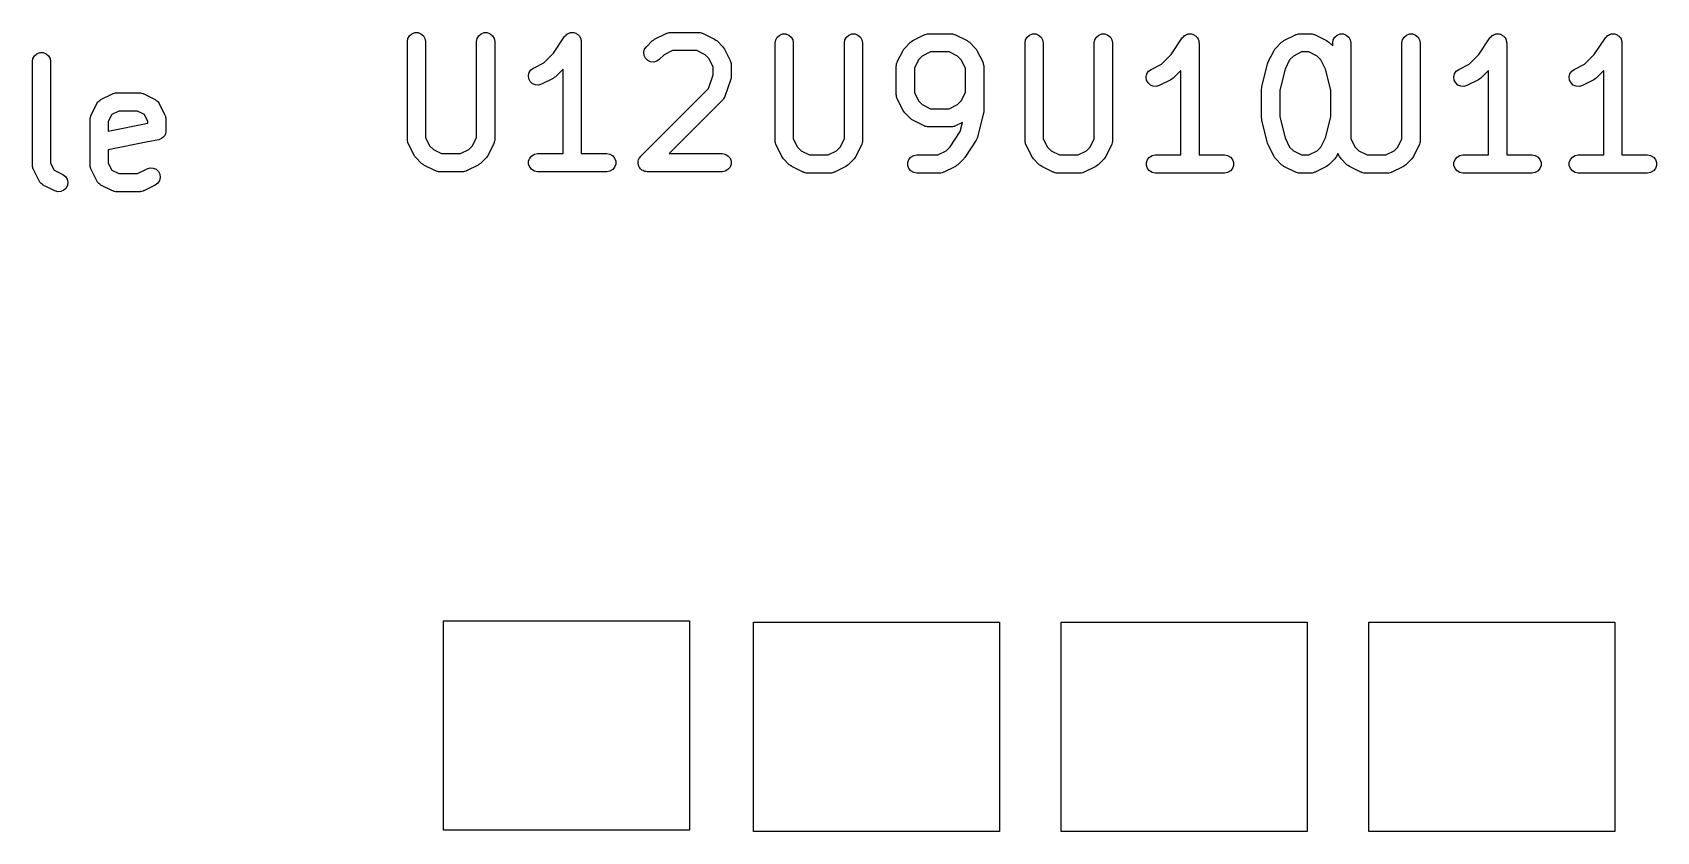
# Model space of a CAD drawing. Extents: x 94.7 to 182.4, y -163.6 to -70.2.
# Drawn here: x 159.69 to 173.09, y -76.81 to -70.21 of the extents above; entities that cross this region are included whole.
import ezdxf

# ---------------------------------------------------------------- set-up
doc = ezdxf.new("R2010")
doc.units = 0
doc.header["$MEASUREMENT"] = 0
doc.layers.add('BLACK', color=7, linetype='CONTINUOUS')

msp = doc.modelspace()

# ---------------------------------------------------------------- linework, layer by layer
at = {"layer": 'Black'}
for p, q in [((162.786, -70.2617), (162.799, -70.2392)), ((162.799, -70.2392), (162.819, -70.2224)), ((162.819, -70.2224), (162.844, -70.2135)), ((162.844, -70.2135), (162.87, -70.2135)), ((162.87, -70.2135), (162.894, -70.2224)), ((162.894, -70.2224), (162.914, -70.2392)), ((162.914, -70.2392), (162.927, -70.2617)), ((163.358, -70.2617), (163.371, -70.2392)), ((163.371, -70.2392), (163.391, -70.2224)), ((163.391, -70.2224), (163.415, -70.2135)), ((163.415, -70.2135), (163.441, -70.2135)), ((163.441, -70.2135), (163.466, -70.2224)), ((163.466, -70.2224), (163.486, -70.2392)), ((163.486, -70.2392), (163.499, -70.2617)), ((163.989, -70.3825), (164.08, -70.2458)), ((164.08, -70.2458), (164.083, -70.2428)), ((164.083, -70.2428), (164.085, -70.2392)), ((164.085, -70.2392), (164.092, -70.2334)), ((164.092, -70.2334), (164.098, -70.2269)), ((164.098, -70.2269), (164.102, -70.2251)), ((164.102, -70.2251), (164.105, -70.2224)), ((164.105, -70.2224), (164.114, -70.2194)), ((164.114, -70.2194), (164.122, -70.2154)), ((164.122, -70.2154), (164.126, -70.2149)), ((164.126, -70.2149), (164.13, -70.2135)), ((164.13, -70.2135), (164.139, -70.2135)), ((164.139, -70.2135), (164.147, -70.2125)), ((164.147, -70.2125), (164.151, -70.2135)), ((164.151, -70.2135), (164.156, -70.2135)), ((164.156, -70.2135), (164.164, -70.2166)), ((164.164, -70.2166), (164.173, -70.2187)), ((164.173, -70.2187), (164.176, -70.221)), ((164.176, -70.221), (164.18, -70.2224)), ((164.18, -70.2224), (164.187, -70.2282)), ((164.187, -70.2282), (164.194, -70.2331)), ((164.194, -70.2331), (164.197, -70.2365)), ((164.197, -70.2365), (164.2, -70.2392)), ((164.2, -70.2392), (164.205, -70.2469)), ((164.205, -70.2469), (164.21, -70.2541)), ((164.21, -70.2541), (164.211, -70.2581)), ((164.823, -70.2679), (164.919, -70.2203)), ((164.919, -70.2203), (164.923, -70.2191)), ((164.923, -70.2191), (164.926, -70.2169)), ((164.926, -70.2169), (164.935, -70.2154)), ((164.935, -70.2154), (164.944, -70.2129)), ((164.944, -70.2129), (164.948, -70.2131)), ((164.948, -70.2131), (164.952, -70.2124)), ((164.952, -70.2124), (165.19, -70.2124)), ((165.19, -70.2124), (165.194, -70.2131)), ((165.194, -70.2131), (165.199, -70.2129)), ((165.199, -70.2129), (165.207, -70.2154)), ((165.207, -70.2154), (165.216, -70.2169)), ((165.216, -70.2169), (165.22, -70.2191)), ((165.22, -70.2191), (165.224, -70.2203)), ((165.224, -70.2203), (165.319, -70.2679)), ((165.823, -70.2727), (165.836, -70.2502)), ((165.836, -70.2502), (165.856, -70.2334)), ((165.856, -70.2334), (165.88, -70.2245)), ((165.88, -70.2245), (165.906, -70.2245)), ((165.906, -70.2245), (165.931, -70.2334)), ((165.931, -70.2334), (165.951, -70.2502)), ((165.951, -70.2502), (165.964, -70.2727)), ((166.394, -70.2727), (166.407, -70.2502)), ((166.407, -70.2502), (166.427, -70.2334)), ((166.427, -70.2334), (166.452, -70.2245)), ((166.452, -70.2245), (166.478, -70.2245)), ((166.478, -70.2245), (166.502, -70.2334)), ((166.502, -70.2334), (166.522, -70.2502)), ((166.522, -70.2502), (166.535, -70.2727)), ((166.955, -70.2789), (167.05, -70.2313)), ((167.05, -70.2313), (167.054, -70.2301)), ((167.054, -70.2301), (167.058, -70.2279)), ((167.058, -70.2279), (167.067, -70.2264)), ((167.067, -70.2264), (167.075, -70.2239)), ((167.075, -70.2239), (167.079, -70.2241)), ((167.079, -70.2241), (167.084, -70.2234)), ((167.084, -70.2234), (167.274, -70.2234)), ((167.274, -70.2234), (167.278, -70.2241)), ((167.278, -70.2241), (167.283, -70.2239)), ((167.283, -70.2239), (167.291, -70.2264)), ((167.291, -70.2264), (167.3, -70.2279)), ((167.3, -70.2279), (167.303, -70.2301)), ((167.303, -70.2301), (167.308, -70.2313)), ((167.308, -70.2313), (167.403, -70.2789)), ((167.886, -70.2727), (167.899, -70.2502)), ((167.899, -70.2502), (167.919, -70.2334)), ((167.919, -70.2334), (167.944, -70.2245)), ((167.944, -70.2245), (167.97, -70.2245)), ((167.97, -70.2245), (167.994, -70.2334)), ((167.994, -70.2334), (168.014, -70.2502)), ((168.014, -70.2502), (168.027, -70.2727)), ((168.458, -70.2727), (168.471, -70.2502)), ((168.471, -70.2502), (168.491, -70.2334)), ((168.491, -70.2334), (168.515, -70.2245)), ((168.515, -70.2245), (168.541, -70.2245)), ((168.541, -70.2245), (168.566, -70.2334)), ((168.566, -70.2334), (168.586, -70.2502)), ((168.586, -70.2502), (168.599, -70.2727)), ((169.089, -70.3935), (169.18, -70.2568)), ((169.18, -70.2568), (169.183, -70.2538)), ((169.183, -70.2538), (169.185, -70.2502)), ((169.185, -70.2502), (169.192, -70.2444)), ((169.192, -70.2444), (169.198, -70.2379)), ((169.198, -70.2379), (169.202, -70.2361)), ((169.202, -70.2361), (169.205, -70.2334)), ((169.205, -70.2334), (169.214, -70.2304)), ((169.214, -70.2304), (169.222, -70.2264)), ((169.222, -70.2264), (169.226, -70.2259)), ((169.226, -70.2259), (169.23, -70.2245)), ((169.23, -70.2245), (169.239, -70.2245)), ((169.239, -70.2245), (169.247, -70.2235)), ((169.247, -70.2235), (169.251, -70.2245)), ((169.251, -70.2245), (169.256, -70.2245)), ((169.256, -70.2245), (169.264, -70.2276)), ((169.264, -70.2276), (169.273, -70.2297)), ((169.273, -70.2297), (169.276, -70.232)), ((169.276, -70.232), (169.28, -70.2334)), ((169.28, -70.2334), (169.287, -70.2392)), ((169.287, -70.2392), (169.294, -70.2441)), ((169.294, -70.2441), (169.297, -70.2475)), ((169.297, -70.2475), (169.3, -70.2502)), ((169.3, -70.2502), (169.305, -70.2579)), ((169.305, -70.2579), (169.31, -70.2651)), ((170.019, -70.2789), (170.114, -70.2313)), ((170.114, -70.2313), (170.118, -70.2301)), ((170.118, -70.2301), (170.122, -70.2279)), ((170.122, -70.2279), (170.13, -70.2264)), ((170.13, -70.2264), (170.139, -70.2239)), ((170.139, -70.2239), (170.143, -70.2241)), ((170.143, -70.2241), (170.147, -70.2234)), ((170.147, -70.2234), (170.243, -70.2234)), ((170.243, -70.2234), (170.247, -70.2241)), ((170.247, -70.2241), (170.251, -70.2239)), ((170.251, -70.2239), (170.26, -70.2264)), ((170.26, -70.2264), (170.268, -70.2279)), ((170.268, -70.2279), (170.272, -70.2301)), ((170.272, -70.2301), (170.276, -70.2313)), ((170.276, -70.2313), (170.371, -70.2789)), ((170.426, -70.2727), (170.439, -70.2502)), ((170.439, -70.2502), (170.459, -70.2334)), ((170.459, -70.2334), (170.484, -70.2245)), ((170.484, -70.2245), (170.51, -70.2245)), ((170.51, -70.2245), (170.534, -70.2334)), ((170.534, -70.2334), (170.554, -70.2502)), ((170.554, -70.2502), (170.567, -70.2727)), ((170.998, -70.2727), (171.011, -70.2502)), ((171.011, -70.2502), (171.031, -70.2334)), ((171.031, -70.2334), (171.055, -70.2245)), ((171.055, -70.2245), (171.081, -70.2245)), ((171.081, -70.2245), (171.106, -70.2334)), ((171.106, -70.2334), (171.126, -70.2502)), ((171.126, -70.2502), (171.139, -70.2727)), ((171.629, -70.3935), (171.72, -70.2568)), ((171.72, -70.2568), (171.723, -70.2538)), ((171.723, -70.2538), (171.725, -70.2502)), ((171.725, -70.2502), (171.732, -70.2444)), ((171.732, -70.2444), (171.738, -70.2379)), ((171.738, -70.2379), (171.742, -70.2361)), ((171.742, -70.2361), (171.745, -70.2334)), ((171.745, -70.2334), (171.754, -70.2304)), ((171.754, -70.2304), (171.762, -70.2264)), ((171.762, -70.2264), (171.766, -70.2259)), ((171.766, -70.2259), (171.77, -70.2245)), ((171.77, -70.2245), (171.779, -70.2245)), ((171.779, -70.2245), (171.787, -70.2235)), ((171.787, -70.2235), (171.791, -70.2245)), ((171.791, -70.2245), (171.796, -70.2245)), ((171.796, -70.2245), (171.804, -70.2276)), ((171.804, -70.2276), (171.813, -70.2297)), ((171.813, -70.2297), (171.816, -70.232)), ((171.816, -70.232), (171.82, -70.2334)), ((171.82, -70.2334), (171.827, -70.2392)), ((171.827, -70.2392), (171.834, -70.2441)), ((171.834, -70.2441), (171.837, -70.2475)), ((171.837, -70.2475), (171.84, -70.2502)), ((171.84, -70.2502), (171.845, -70.2579)), ((171.845, -70.2579), (171.85, -70.2651)), ((172.581, -70.3935), (172.673, -70.2568)), ((172.673, -70.2568), (172.675, -70.2538)), ((172.675, -70.2538), (172.678, -70.2502)), ((172.678, -70.2502), (172.684, -70.2444)), ((172.684, -70.2444), (172.691, -70.2379)), ((172.691, -70.2379), (172.694, -70.2361)), ((172.694, -70.2361), (172.698, -70.2334)), ((172.698, -70.2334), (172.706, -70.2304)), ((172.706, -70.2304), (172.714, -70.2264)), ((172.714, -70.2264), (172.718, -70.2259)), ((172.718, -70.2259), (172.722, -70.2245)), ((172.722, -70.2245), (172.731, -70.2245)), ((172.731, -70.2245), (172.74, -70.2235)), ((172.74, -70.2235), (172.744, -70.2245)), ((172.744, -70.2245), (172.748, -70.2245)), ((172.748, -70.2245), (172.756, -70.2276)), ((172.756, -70.2276), (172.765, -70.2297)), ((172.765, -70.2297), (172.769, -70.232)), ((172.769, -70.232), (172.773, -70.2334)), ((172.773, -70.2334), (172.779, -70.2392)), ((172.779, -70.2392), (172.787, -70.2441)), ((172.787, -70.2441), (172.789, -70.2475)), ((172.789, -70.2475), (172.792, -70.2502)), ((172.792, -70.2502), (172.797, -70.2579)), ((172.797, -70.2579), (172.802, -70.2651)), ((159.704, -70.4042), (159.724, -70.3874)), ((159.724, -70.3874), (159.749, -70.3785)), ((159.749, -70.3785), (159.775, -70.3785)), ((159.775, -70.3785), (159.799, -70.3874)), ((159.799, -70.3874), (159.819, -70.4042)), ((162.782, -70.2874), (162.786, -70.2617)), ((162.782, -71.0969), (162.782, -70.2874)), ((162.927, -70.2617), (162.932, -70.2874)), ((162.932, -70.2874), (162.932, -71.0792)), ((163.353, -70.2874), (163.358, -70.2617)), ((163.353, -71.0792), (163.353, -70.2874)), ((163.499, -70.2617), (163.503, -70.2874)), ((163.503, -70.2874), (163.503, -71.0969)), ((163.908, -70.4638), (163.989, -70.3825)), ((164.211, -70.2581), (164.213, -70.2617)), ((164.213, -70.2617), (164.215, -70.2705)), ((164.215, -70.2705), (164.217, -70.2791)), ((164.217, -70.2791), (164.217, -70.2833)), ((164.217, -70.2833), (164.218, -70.2874)), ((164.218, -70.2874), (164.218, -71.2124)), ((164.735, -70.3761), (164.741, -70.3509)), ((164.737, -70.402), (164.735, -70.3761)), ((164.741, -70.3509), (164.756, -70.3296)), ((164.756, -70.3296), (164.804, -70.282)), ((164.804, -70.282), (164.814, -70.2751)), ((164.814, -70.2751), (164.823, -70.2679)), ((164.97, -70.3624), (164.901, -70.3966)), ((165.173, -70.3624), (164.97, -70.3624)), ((165.241, -70.3966), (165.173, -70.3624)), ((165.319, -70.2679), (165.329, -70.2751)), ((165.329, -70.2751), (165.339, -70.282)), ((165.339, -70.282), (165.386, -70.3296)), ((165.386, -70.3296), (165.393, -70.3394)), ((165.393, -70.3394), (165.4, -70.3491)), ((165.4, -70.3491), (165.448, -70.4443)), ((165.818, -70.2984), (165.823, -70.2727)), ((165.818, -71.1079), (165.818, -70.2984)), ((165.964, -70.2727), (165.968, -70.2984)), ((165.968, -70.2984), (165.968, -71.0902)), ((166.39, -70.2984), (166.394, -70.2727)), ((166.39, -71.0902), (166.39, -70.2984)), ((166.535, -70.2727), (166.54, -70.2984)), ((166.54, -70.2984), (166.54, -71.1079)), ((166.826, -70.4553), (166.874, -70.3601)), ((166.874, -70.3601), (166.881, -70.3504)), ((166.881, -70.3504), (166.888, -70.3406)), ((166.888, -70.3406), (166.935, -70.293)), ((166.935, -70.293), (166.945, -70.2861)), ((166.945, -70.2861), (166.955, -70.2789)), ((167.101, -70.3734), (167.033, -70.4076)), ((167.256, -70.3734), (167.101, -70.3734)), ((167.325, -70.4076), (167.256, -70.3734)), ((167.403, -70.2789), (167.412, -70.2861)), ((167.412, -70.2861), (167.422, -70.293)), ((167.422, -70.293), (167.47, -70.3406)), ((167.47, -70.3406), (167.477, -70.3504)), ((167.477, -70.3504), (167.484, -70.3601)), ((167.484, -70.3601), (167.532, -70.4553)), ((167.882, -70.2984), (167.886, -70.2727)), ((167.882, -71.1079), (167.882, -70.2984)), ((168.027, -70.2727), (168.032, -70.2984)), ((168.032, -70.2984), (168.032, -71.0902)), ((168.453, -70.2984), (168.458, -70.2727)), ((168.453, -71.0902), (168.453, -70.2984)), ((168.599, -70.2727), (168.603, -70.2984)), ((168.603, -70.2984), (168.603, -71.1079)), ((169.31, -70.2651), (169.311, -70.2691)), ((169.311, -70.2691), (169.313, -70.2727)), ((169.313, -70.2727), (169.315, -70.2815)), ((169.315, -70.2815), (169.317, -70.2901)), ((169.317, -70.2901), (169.317, -70.2943)), ((169.317, -70.2943), (169.318, -70.2984)), ((169.318, -70.2984), (169.318, -71.2234)), ((169.89, -70.4553), (169.937, -70.3601)), ((169.937, -70.3601), (169.945, -70.3504)), ((169.945, -70.3504), (169.951, -70.3406)), ((169.951, -70.3406), (169.999, -70.293)), ((169.999, -70.293), (170.009, -70.2861)), ((170.009, -70.2861), (170.019, -70.2789)), ((170.165, -70.3734), (170.097, -70.4076)), ((170.225, -70.3734), (170.165, -70.3734)), ((170.293, -70.4076), (170.225, -70.3734)), ((170.371, -70.2789), (170.381, -70.2861)), ((170.381, -70.2861), (170.391, -70.293)), ((170.391, -70.293), (170.422, -70.324)), ((170.422, -70.2984), (170.426, -70.2727)), ((170.422, -70.324), (170.422, -70.2984)), ((170.567, -70.2727), (170.572, -70.2984)), ((170.572, -70.2984), (170.572, -71.0902)), ((170.993, -70.2984), (170.998, -70.2727)), ((170.993, -71.0902), (170.993, -70.2984)), ((171.139, -70.2727), (171.143, -70.2984)), ((171.143, -70.2984), (171.143, -71.1079)), ((171.85, -70.2651), (171.851, -70.2691)), ((171.851, -70.2691), (171.853, -70.2727)), ((171.853, -70.2727), (171.855, -70.2815)), ((171.855, -70.2815), (171.857, -70.2901)), ((171.857, -70.2901), (171.857, -70.2943)), ((171.857, -70.2943), (171.858, -70.2984)), ((171.858, -70.2984), (171.858, -71.2234)), ((172.802, -70.2651), (172.803, -70.2691)), ((172.803, -70.2691), (172.805, -70.2727)), ((172.805, -70.2727), (172.807, -70.2815)), ((172.807, -70.2815), (172.81, -70.2901)), ((172.81, -70.2901), (172.809, -70.2943)), ((172.809, -70.2943), (172.81, -70.2984)), ((172.81, -70.2984), (172.81, -71.2234)), ((159.687, -70.4524), (159.691, -70.4267)), ((159.687, -71.3095), (159.687, -70.4524)), ((159.691, -70.4267), (159.704, -70.4042)), ((159.819, -70.4042), (159.832, -70.4267)), ((159.832, -70.4267), (159.837, -70.4524)), ((159.837, -70.4524), (159.837, -71.2918)), ((163.788, -70.5433), (163.802, -70.5215)), ((163.802, -70.5215), (163.823, -70.506)), ((163.823, -70.506), (163.908, -70.4638)), ((164.068, -70.5161), (164.005, -70.5785)), ((164.068, -71.2124), (164.068, -70.5161)), ((164.748, -70.4256), (164.737, -70.402)), ((164.766, -70.4441), (164.748, -70.4256)), ((164.79, -70.4551), (164.766, -70.4441)), ((164.816, -70.4573), (164.79, -70.4551)), ((164.841, -70.4506), (164.816, -70.4573)), ((164.862, -70.4357), (164.841, -70.4506)), ((164.901, -70.3966), (164.862, -70.4357)), ((165.271, -70.427), (165.241, -70.3966)), ((165.306, -70.4956), (165.271, -70.427)), ((165.306, -70.5609), (165.306, -70.4956)), ((165.448, -70.4443), (165.449, -70.4485)), ((165.449, -70.4485), (165.451, -70.4522)), ((165.451, -70.4522), (165.453, -70.4609)), ((165.453, -70.4609), (165.455, -70.4693)), ((165.455, -70.4693), (165.455, -70.4736)), ((165.455, -70.4736), (165.456, -70.4779)), ((165.456, -70.4779), (165.456, -70.5731)), ((166.818, -70.4889), (166.819, -70.4846)), ((166.818, -70.727), (166.818, -70.4889)), ((166.819, -70.4803), (166.821, -70.4719)), ((166.819, -70.4846), (166.819, -70.4803)), ((166.821, -70.4719), (166.823, -70.4632)), ((166.823, -70.4632), (166.825, -70.4595)), ((166.825, -70.4595), (166.826, -70.4553)), ((167.002, -70.438), (166.968, -70.5066)), ((166.968, -70.5066), (166.968, -70.7092)), ((167.033, -70.4076), (167.002, -70.438)), ((167.355, -70.438), (167.325, -70.4076)), ((167.39, -70.5066), (167.355, -70.438)), ((167.39, -70.7092), (167.39, -70.5066)), ((167.532, -70.4553), (167.533, -70.4595)), ((167.533, -70.4595), (167.535, -70.4632)), ((167.535, -70.4632), (167.537, -70.4719)), ((167.537, -70.4719), (167.539, -70.4803)), ((167.539, -70.4803), (167.539, -70.4846)), ((167.539, -70.4846), (167.54, -70.4889)), ((167.54, -70.4889), (167.54, -70.8698)), ((168.902, -70.5325), (168.923, -70.517)), ((168.923, -70.517), (169.008, -70.4748)), ((169.008, -70.4748), (169.089, -70.3935)), ((169.837, -70.6611), (169.884, -70.4707)), ((169.884, -70.4707), (169.887, -70.4632)), ((169.887, -70.4632), (169.89, -70.4553)), ((170.028, -70.515), (169.984, -70.6886)), ((170.066, -70.438), (170.028, -70.515)), ((170.097, -70.4076), (170.066, -70.438)), ((170.324, -70.438), (170.293, -70.4076)), ((170.362, -70.515), (170.324, -70.438)), ((170.406, -70.6886), (170.362, -70.515)), ((171.442, -70.5325), (171.463, -70.517)), ((171.463, -70.517), (171.548, -70.4748)), ((171.548, -70.4748), (171.629, -70.3935)), ((172.395, -70.5325), (172.416, -70.517)), ((172.416, -70.517), (172.5, -70.4748)), ((172.5, -70.4748), (172.581, -70.3935)), ((163.782, -70.5686), (163.788, -70.5433)), ((163.785, -70.5945), (163.782, -70.5686)), ((163.797, -70.6178), (163.785, -70.5945)), ((163.816, -70.6357), (163.797, -70.6178)), ((163.839, -70.646), (163.816, -70.6357)), ((163.865, -70.6476), (163.839, -70.646)), ((163.89, -70.6402), (163.865, -70.6476)), ((163.986, -70.5926), (163.89, -70.6402)), ((163.995, -70.5854), (163.986, -70.5926)), ((164.005, -70.5785), (163.995, -70.5854)), ((165.268, -70.6754), (165.306, -70.5609)), ((165.452, -70.5968), (165.404, -70.7397)), ((165.454, -70.5849), (165.452, -70.5968)), ((165.456, -70.5731), (165.454, -70.5849)), ((168.882, -70.5796), (168.888, -70.5543)), ((168.885, -70.6055), (168.882, -70.5796)), ((168.897, -70.6288), (168.885, -70.6055)), ((168.888, -70.5543), (168.902, -70.5325)), ((168.916, -70.6467), (168.897, -70.6288)), ((168.939, -70.657), (168.916, -70.6467)), ((168.965, -70.6586), (168.939, -70.657)), ((168.99, -70.6512), (168.965, -70.6586)), ((169.086, -70.6036), (168.99, -70.6512)), ((169.095, -70.5964), (169.086, -70.6036)), ((169.105, -70.5895), (169.095, -70.5964)), ((169.168, -70.5271), (169.105, -70.5895)), ((169.168, -71.2234), (169.168, -70.5271)), ((171.422, -70.5796), (171.428, -70.5543)), ((171.425, -70.6055), (171.422, -70.5796)), ((171.437, -70.6288), (171.425, -70.6055)), ((171.428, -70.5543), (171.442, -70.5325)), ((171.456, -70.6467), (171.437, -70.6288)), ((171.479, -70.657), (171.456, -70.6467)), ((171.505, -70.6586), (171.479, -70.657)), ((171.53, -70.6512), (171.505, -70.6586)), ((171.626, -70.6036), (171.53, -70.6512)), ((171.635, -70.5964), (171.626, -70.6036)), ((171.645, -70.5895), (171.635, -70.5964)), ((171.708, -70.5271), (171.645, -70.5895)), ((171.708, -71.2234), (171.708, -70.5271)), ((172.374, -70.5796), (172.38, -70.5543)), ((172.377, -70.6055), (172.374, -70.5796)), ((172.389, -70.6288), (172.377, -70.6055)), ((172.38, -70.5543), (172.395, -70.5325)), ((172.408, -70.6467), (172.389, -70.6288)), ((172.432, -70.657), (172.408, -70.6467)), ((172.458, -70.6586), (172.432, -70.657)), ((172.483, -70.6512), (172.458, -70.6586)), ((172.578, -70.6036), (172.483, -70.6512)), ((172.588, -70.5964), (172.578, -70.6036)), ((172.598, -70.5895), (172.588, -70.5964)), ((172.66, -70.5271), (172.598, -70.5895)), ((172.66, -71.2234), (172.66, -70.5271)), ((160.219, -70.7998), (160.225, -70.791)), ((160.225, -70.791), (160.231, -70.7818)), ((160.231, -70.7818), (160.233, -70.7805)), ((160.233, -70.7805), (160.234, -70.7789)), ((160.234, -70.7789), (160.243, -70.7728)), ((160.243, -70.7728), (160.252, -70.7663)), ((160.252, -70.7663), (160.347, -70.7186)), ((160.347, -70.7186), (160.352, -70.7174)), ((160.352, -70.7174), (160.355, -70.7152)), ((160.355, -70.7152), (160.364, -70.7137)), ((160.364, -70.7137), (160.372, -70.7112)), ((160.372, -70.7112), (160.377, -70.7115)), ((160.377, -70.7115), (160.381, -70.7107)), ((160.381, -70.7107), (160.571, -70.7107)), ((160.571, -70.7107), (160.576, -70.7115)), ((160.576, -70.7115), (160.58, -70.7112)), ((160.58, -70.7112), (160.588, -70.7137)), ((160.588, -70.7137), (160.597, -70.7152)), ((160.597, -70.7152), (160.601, -70.7174)), ((160.601, -70.7174), (160.605, -70.7186)), ((160.605, -70.7186), (160.7, -70.7663)), ((160.7, -70.7663), (160.709, -70.7728)), ((160.709, -70.7728), (160.718, -70.7789)), ((160.718, -70.7789), (160.719, -70.7805)), ((160.719, -70.7805), (160.721, -70.7818)), ((160.721, -70.7818), (160.727, -70.791)), ((160.727, -70.791), (160.734, -70.7998)), ((164.709, -71.2343), (165.268, -70.6754)), ((165.386, -70.769), (164.943, -71.2124)), ((165.389, -70.7654), (165.386, -70.769)), ((165.392, -70.7626), (165.389, -70.7654)), ((165.396, -70.7549), (165.392, -70.7626)), ((165.401, -70.7476), (165.396, -70.7549)), ((165.402, -70.7435), (165.401, -70.7476)), ((165.404, -70.7397), (165.402, -70.7435)), ((166.819, -70.7312), (166.818, -70.727)), ((166.819, -70.7355), (166.819, -70.7312)), ((166.821, -70.7439), (166.819, -70.7355)), ((166.823, -70.7526), (166.821, -70.7439)), ((166.825, -70.7563), (166.823, -70.7526)), ((166.826, -70.7605), (166.825, -70.7563)), ((166.874, -70.8557), (166.826, -70.7605)), ((166.968, -70.7092), (167.002, -70.7778)), ((167.002, -70.7778), (167.033, -70.8082)), ((167.325, -70.8082), (167.355, -70.7778)), ((167.355, -70.7778), (167.39, -70.7092)), ((169.834, -70.6793), (169.836, -70.6703)), ((169.834, -70.9174), (169.834, -70.6793)), ((169.836, -70.6703), (169.837, -70.6611)), ((169.984, -70.6886), (169.984, -70.9082)), ((170.406, -70.9082), (170.406, -70.6886)), ((160.163, -70.9286), (160.164, -70.9243)), ((160.164, -70.92), (160.166, -70.9116)), ((160.164, -70.9243), (160.164, -70.92)), ((160.166, -70.9116), (160.168, -70.9029)), ((160.168, -70.9029), (160.17, -70.8992)), ((160.17, -70.8992), (160.171, -70.895)), ((160.171, -70.895), (160.219, -70.7998)), ((160.342, -70.8892), (160.313, -70.9463)), ((160.399, -70.8607), (160.342, -70.8892)), ((160.554, -70.8607), (160.399, -70.8607)), ((160.611, -70.8892), (160.554, -70.8607)), ((160.639, -70.9463), (160.611, -70.8892)), ((160.734, -70.7998), (160.781, -70.895)), ((160.781, -70.895), (160.783, -70.8992)), ((160.783, -70.8992), (160.785, -70.9029)), ((160.785, -70.9029), (160.786, -70.9116)), ((160.786, -70.9116), (160.789, -70.92)), ((160.789, -70.92), (160.789, -70.9243)), ((160.789, -70.9243), (160.789, -70.9286)), ((166.881, -70.8654), (166.874, -70.8557)), ((166.888, -70.8752), (166.881, -70.8654)), ((166.935, -70.9228), (166.888, -70.8752)), ((166.945, -70.9297), (166.935, -70.9228)), ((167.033, -70.8082), (167.101, -70.8424)), ((167.101, -70.8424), (167.256, -70.8424)), ((167.256, -70.8424), (167.325, -70.8082)), ((167.537, -70.888), (167.49, -71.078)), ((167.538, -70.8788), (167.537, -70.888)), ((167.54, -70.8698), (167.538, -70.8788)), ((169.836, -70.9265), (169.834, -70.9174)), ((169.837, -70.9356), (169.836, -70.9265)), ((169.984, -70.9082), (170.028, -71.0817)), ((170.362, -71.0817), (170.406, -70.9082)), ((160.163, -71.3095), (160.163, -70.9286)), ((160.313, -70.9463), (160.313, -71.0276)), ((160.313, -71.0276), (160.639, -70.9623)), ((160.639, -70.9623), (160.639, -70.9463)), ((160.779, -71.06), (160.773, -71.0707)), ((160.785, -71.0495), (160.779, -71.06)), ((160.787, -71.0358), (160.785, -71.0478)), ((160.785, -71.0478), (160.785, -71.0486)), ((160.785, -71.0486), (160.785, -71.0495)), ((160.789, -71.0238), (160.787, -71.0358)), ((160.789, -70.9286), (160.789, -71.0238)), ((166.955, -70.9369), (166.945, -70.9297)), ((167.05, -70.9845), (166.955, -70.9369)), ((167.054, -70.9857), (167.05, -70.9845)), ((167.058, -70.9879), (167.054, -70.9857)), ((167.067, -70.9894), (167.058, -70.9879)), ((167.075, -70.9919), (167.067, -70.9894)), ((167.079, -70.9917), (167.075, -70.9919)), ((167.084, -70.9924), (167.079, -70.9917)), ((167.274, -70.9924), (167.084, -70.9924)), ((167.263, -71.1554), (167.347, -71.0295)), ((167.278, -70.9917), (167.274, -70.9924)), ((167.283, -70.9919), (167.278, -70.9917)), ((167.291, -70.9894), (167.283, -70.9919)), ((167.3, -70.9879), (167.291, -70.9894)), ((167.303, -70.9857), (167.3, -70.9879)), ((167.308, -70.9845), (167.303, -70.9857)), ((167.366, -70.9554), (167.308, -70.9845)), ((167.347, -71.0295), (167.366, -70.9554)), ((169.884, -71.1261), (169.837, -70.9356)), ((160.639, -71.1153), (160.313, -71.1805)), ((160.313, -71.1805), (160.313, -71.2918)), ((160.729, -71.0974), (160.639, -71.1153)), ((160.74, -71.0929), (160.729, -71.0974)), ((160.752, -71.0888), (160.74, -71.0929)), ((160.753, -71.0879), (160.752, -71.0882)), ((160.752, -71.0882), (160.752, -71.0888)), ((160.762, -71.0798), (160.753, -71.0879)), ((160.772, -71.072), (160.762, -71.0798)), ((160.773, -71.0707), (160.772, -71.0713)), ((160.772, -71.0713), (160.772, -71.072)), ((162.783, -71.1012), (162.782, -71.0969)), ((162.782, -71.1055), (162.783, -71.1012)), ((162.785, -71.1139), (162.782, -71.1055)), ((162.786, -71.1226), (162.785, -71.1139)), ((162.789, -71.1263), (162.786, -71.1226)), ((162.79, -71.1304), (162.789, -71.1263)), ((162.837, -71.2257), (162.79, -71.1304)), ((162.932, -71.0792), (162.966, -71.1477)), ((162.966, -71.1477), (162.997, -71.1781)), ((162.997, -71.1781), (163.065, -71.2124)), ((163.22, -71.2124), (163.289, -71.1781)), ((163.289, -71.1781), (163.319, -71.1477)), ((163.319, -71.1477), (163.353, -71.0792)), ((163.495, -71.1304), (163.448, -71.2257)), ((163.497, -71.1263), (163.495, -71.1304)), ((163.499, -71.1226), (163.497, -71.1263)), ((163.5, -71.1139), (163.499, -71.1226)), ((163.503, -71.1055), (163.5, -71.1139)), ((163.503, -71.0969), (163.503, -71.1012)), ((163.503, -71.1012), (163.503, -71.1055)), ((165.819, -71.1122), (165.818, -71.1079)), ((165.819, -71.1165), (165.819, -71.1122)), ((165.821, -71.1249), (165.819, -71.1165)), ((165.823, -71.1336), (165.821, -71.1249)), ((165.825, -71.1373), (165.823, -71.1336)), ((165.826, -71.1414), (165.825, -71.1373)), ((165.874, -71.2367), (165.826, -71.1414)), ((165.968, -71.0902), (166.002, -71.1587)), ((166.002, -71.1587), (166.033, -71.1891)), ((166.033, -71.1891), (166.101, -71.2234)), ((166.256, -71.2234), (166.325, -71.1891)), ((166.325, -71.1891), (166.355, -71.1587)), ((166.355, -71.1587), (166.39, -71.0902)), ((166.532, -71.1414), (166.484, -71.2367)), ((166.533, -71.1373), (166.532, -71.1414)), ((166.535, -71.1336), (166.533, -71.1373)), ((166.537, -71.1249), (166.535, -71.1336)), ((166.539, -71.1165), (166.537, -71.1249)), ((166.54, -71.1079), (166.539, -71.1122)), ((166.539, -71.1122), (166.539, -71.1165)), ((167.161, -71.2234), (167.23, -71.1891)), ((167.23, -71.1891), (167.263, -71.1554)), ((167.479, -71.1019), (167.39, -71.2366)), ((167.484, -71.0901), (167.479, -71.1019)), ((167.49, -71.0785), (167.484, -71.0901)), ((167.49, -71.078), (167.49, -71.0785)), ((167.883, -71.1122), (167.882, -71.1079)), ((167.882, -71.1165), (167.883, -71.1122)), ((167.885, -71.1249), (167.882, -71.1165)), ((167.886, -71.1336), (167.885, -71.1249)), ((167.889, -71.1373), (167.886, -71.1336)), ((167.89, -71.1414), (167.889, -71.1373)), ((167.937, -71.2367), (167.89, -71.1414)), ((168.032, -71.0902), (168.066, -71.1587)), ((168.066, -71.1587), (168.097, -71.1891)), ((168.097, -71.1891), (168.165, -71.2234)), ((168.32, -71.2234), (168.389, -71.1891)), ((168.389, -71.1891), (168.419, -71.1587)), ((168.419, -71.1587), (168.453, -71.0902)), ((168.595, -71.1414), (168.548, -71.2367)), ((168.597, -71.1373), (168.595, -71.1414)), ((168.599, -71.1336), (168.597, -71.1373)), ((168.6, -71.1249), (168.599, -71.1336)), ((168.603, -71.1165), (168.6, -71.1249)), ((168.603, -71.1079), (168.603, -71.1122)), ((168.603, -71.1122), (168.603, -71.1165)), ((169.887, -71.1336), (169.884, -71.1261)), ((169.89, -71.1414), (169.887, -71.1336)), ((169.937, -71.2367), (169.89, -71.1414)), ((170.028, -71.0817), (170.066, -71.1587)), ((170.066, -71.1587), (170.097, -71.1891)), ((170.097, -71.1891), (170.165, -71.2234)), ((170.225, -71.2234), (170.293, -71.1891)), ((170.293, -71.1891), (170.324, -71.1587)), ((170.324, -71.1587), (170.362, -71.0817)), ((170.572, -71.0902), (170.606, -71.1587)), ((170.606, -71.1587), (170.637, -71.1891)), ((170.637, -71.1891), (170.705, -71.2234)), ((170.86, -71.2234), (170.929, -71.1891)), ((170.929, -71.1891), (170.959, -71.1587)), ((170.959, -71.1587), (170.993, -71.0902)), ((171.135, -71.1414), (171.088, -71.2367)), ((171.137, -71.1373), (171.135, -71.1414)), ((171.139, -71.1336), (171.137, -71.1373)), ((171.14, -71.1249), (171.139, -71.1336)), ((171.143, -71.1165), (171.14, -71.1249)), ((171.143, -71.1079), (171.143, -71.1122)), ((171.143, -71.1122), (171.143, -71.1165)), ((159.688, -71.3138), (159.687, -71.3095)), ((159.687, -71.3181), (159.688, -71.3138)), ((159.69, -71.3265), (159.687, -71.3181)), ((159.691, -71.3352), (159.69, -71.3265)), ((159.837, -71.2918), (159.865, -71.3489)), ((160.164, -71.3138), (160.163, -71.3095)), ((160.164, -71.3181), (160.164, -71.3138)), ((160.166, -71.3265), (160.164, -71.3181)), ((160.168, -71.3352), (160.166, -71.3265)), ((160.313, -71.2918), (160.342, -71.3489)), ((160.633, -71.3377), (160.658, -71.3303)), ((160.658, -71.3303), (160.684, -71.3318)), ((162.845, -71.2353), (162.837, -71.2257)), ((162.851, -71.2452), (162.845, -71.2353)), ((162.899, -71.2928), (162.851, -71.2452)), ((162.909, -71.2997), (162.899, -71.2928)), ((162.919, -71.3068), (162.909, -71.2997)), ((163.014, -71.3545), (162.919, -71.3068)), ((163.065, -71.2124), (163.22, -71.2124)), ((163.367, -71.3068), (163.271, -71.3545)), ((163.376, -71.2997), (163.367, -71.3068)), ((163.386, -71.2928), (163.376, -71.2997)), ((163.434, -71.2452), (163.386, -71.2928)), ((163.441, -71.2353), (163.434, -71.2452)), ((163.448, -71.2257), (163.441, -71.2353)), ((163.783, -71.2744), (163.792, -71.2499)), ((163.783, -71.3004), (163.783, -71.2744)), ((163.792, -71.3249), (163.783, -71.3004)), ((163.792, -71.2499), (163.809, -71.2299)), ((163.809, -71.3448), (163.792, -71.3249)), ((163.809, -71.2299), (163.831, -71.2169)), ((163.831, -71.2169), (163.857, -71.2124)), ((163.857, -71.2124), (164.068, -71.2124)), ((164.218, -71.2124), (164.428, -71.2124)), ((164.428, -71.2124), (164.454, -71.2169)), ((164.454, -71.2169), (164.477, -71.2299)), ((164.477, -71.2299), (164.493, -71.2499)), ((164.493, -71.3249), (164.477, -71.3448)), ((164.493, -71.2499), (164.502, -71.2744)), ((164.502, -71.3004), (164.493, -71.3249)), ((164.502, -71.2744), (164.502, -71.3004)), ((164.687, -71.2808), (164.688, -71.2777)), ((164.688, -71.2906), (164.687, -71.2808)), ((164.688, -71.2744), (164.691, -71.2651)), ((164.688, -71.2777), (164.688, -71.2744)), ((164.688, -71.3004), (164.688, -71.2906)), ((164.689, -71.3035), (164.688, -71.3004)), ((164.689, -71.3068), (164.689, -71.3035)), ((164.693, -71.3157), (164.689, -71.3068)), ((164.691, -71.2651), (164.694, -71.2557)), ((164.697, -71.3249), (164.693, -71.3157)), ((164.694, -71.2557), (164.696, -71.253)), ((164.696, -71.253), (164.697, -71.2499)), ((164.697, -71.2499), (164.703, -71.2424)), ((164.699, -71.3274), (164.697, -71.3249)), ((164.7, -71.3304), (164.699, -71.3274)), ((164.707, -71.3373), (164.7, -71.3304)), ((164.703, -71.2424), (164.709, -71.2343)), ((164.943, -71.2124), (165.381, -71.2124)), ((165.381, -71.2124), (165.406, -71.2169)), ((165.406, -71.2169), (165.429, -71.2299)), ((165.429, -71.2299), (165.446, -71.2499)), ((165.446, -71.3249), (165.429, -71.3448)), ((165.446, -71.2499), (165.455, -71.2744)), ((165.455, -71.3004), (165.446, -71.3249)), ((165.455, -71.2744), (165.455, -71.3004)), ((165.881, -71.2463), (165.874, -71.2367)), ((165.888, -71.2562), (165.881, -71.2463)), ((165.935, -71.3038), (165.888, -71.2562)), ((165.945, -71.3107), (165.935, -71.3038)), ((165.955, -71.3178), (165.945, -71.3107)), ((166.05, -71.3655), (165.955, -71.3178)), ((166.101, -71.2234), (166.256, -71.2234)), ((166.403, -71.3178), (166.308, -71.3655)), ((166.412, -71.3107), (166.403, -71.3178)), ((166.422, -71.3038), (166.412, -71.3107)), ((166.47, -71.2562), (166.422, -71.3038)), ((166.477, -71.2463), (166.47, -71.2562)), ((166.484, -71.2367), (166.477, -71.2463)), ((166.914, -71.2854), (166.923, -71.2609)), ((166.914, -71.3114), (166.914, -71.2854)), ((166.923, -71.3359), (166.914, -71.3114)), ((166.923, -71.2609), (166.94, -71.2409)), ((166.94, -71.2409), (166.963, -71.2279)), ((166.963, -71.2279), (166.988, -71.2234)), ((166.988, -71.2234), (167.161, -71.2234)), ((167.308, -71.3178), (167.212, -71.3655)), ((167.317, -71.3107), (167.308, -71.3178)), ((167.327, -71.3038), (167.317, -71.3107)), ((167.375, -71.2562), (167.327, -71.3038)), ((167.379, -71.2501), (167.375, -71.2562)), ((167.384, -71.2447), (167.379, -71.2501)), ((167.39, -71.2366), (167.384, -71.2447)), ((167.945, -71.2463), (167.937, -71.2367)), ((167.951, -71.2562), (167.945, -71.2463)), ((167.999, -71.3038), (167.951, -71.2562)), ((168.009, -71.3107), (167.999, -71.3038)), ((168.019, -71.3178), (168.009, -71.3107)), ((168.114, -71.3655), (168.019, -71.3178)), ((168.165, -71.2234), (168.32, -71.2234)), ((168.467, -71.3178), (168.371, -71.3655)), ((168.476, -71.3107), (168.467, -71.3178)), ((168.486, -71.3038), (168.476, -71.3107)), ((168.534, -71.2562), (168.486, -71.3038)), ((168.541, -71.2463), (168.534, -71.2562)), ((168.548, -71.2367), (168.541, -71.2463)), ((168.883, -71.2854), (168.892, -71.2609)), ((168.883, -71.3114), (168.883, -71.2854)), ((168.892, -71.3359), (168.883, -71.3114)), ((168.892, -71.2609), (168.909, -71.2409)), ((168.909, -71.2409), (168.931, -71.2279)), ((168.931, -71.2279), (168.957, -71.2234)), ((168.957, -71.2234), (169.168, -71.2234)), ((169.318, -71.2234), (169.528, -71.2234)), ((169.528, -71.2234), (169.554, -71.2279)), ((169.554, -71.2279), (169.577, -71.2409)), ((169.577, -71.2409), (169.593, -71.2609)), ((169.593, -71.2609), (169.602, -71.2854)), ((169.602, -71.3114), (169.593, -71.3359)), ((169.602, -71.2854), (169.602, -71.3114)), ((169.945, -71.2463), (169.937, -71.2367)), ((169.951, -71.2562), (169.945, -71.2463)), ((169.999, -71.3038), (169.951, -71.2562)), ((170.009, -71.3107), (169.999, -71.3038)), ((170.019, -71.3178), (170.009, -71.3107)), ((170.114, -71.3655), (170.019, -71.3178)), ((170.165, -71.2234), (170.225, -71.2234)), ((170.371, -71.3178), (170.276, -71.3655)), ((170.381, -71.3107), (170.371, -71.3178)), ((170.391, -71.3038), (170.381, -71.3107)), ((170.439, -71.2562), (170.391, -71.3038)), ((170.445, -71.2463), (170.439, -71.2562)), ((170.453, -71.2367), (170.445, -71.2463)), ((170.465, -71.2118), (170.453, -71.2367)), ((170.477, -71.2367), (170.465, -71.2118)), ((170.485, -71.2463), (170.477, -71.2367)), ((170.491, -71.2562), (170.485, -71.2463)), ((170.539, -71.3038), (170.491, -71.2562)), ((170.549, -71.3107), (170.539, -71.3038)), ((170.559, -71.3178), (170.549, -71.3107)), ((170.654, -71.3655), (170.559, -71.3178)), ((170.705, -71.2234), (170.86, -71.2234)), ((171.007, -71.3178), (170.911, -71.3655)), ((171.016, -71.3107), (171.007, -71.3178)), ((171.026, -71.3038), (171.016, -71.3107)), ((171.074, -71.2562), (171.026, -71.3038)), ((171.081, -71.2463), (171.074, -71.2562)), ((171.088, -71.2367), (171.081, -71.2463)), ((171.423, -71.2854), (171.432, -71.2609)), ((171.423, -71.3114), (171.423, -71.2854)), ((171.432, -71.3359), (171.423, -71.3114)), ((171.432, -71.2609), (171.449, -71.2409)), ((171.449, -71.2409), (171.471, -71.2279)), ((171.471, -71.2279), (171.497, -71.2234)), ((171.497, -71.2234), (171.708, -71.2234)), ((171.858, -71.2234), (172.068, -71.2234)), ((172.068, -71.2234), (172.094, -71.2279)), ((172.094, -71.2279), (172.117, -71.2409)), ((172.117, -71.2409), (172.133, -71.2609)), ((172.133, -71.2609), (172.142, -71.2854)), ((172.142, -71.3114), (172.133, -71.3359)), ((172.142, -71.2854), (172.142, -71.3114)), ((172.375, -71.2854), (172.384, -71.2609)), ((172.375, -71.3114), (172.375, -71.2854)), ((172.384, -71.3359), (172.375, -71.3114)), ((172.384, -71.2609), (172.401, -71.2409)), ((172.401, -71.2409), (172.424, -71.2279)), ((172.424, -71.2279), (172.449, -71.2234)), ((172.449, -71.2234), (172.66, -71.2234)), ((172.81, -71.2234), (173.021, -71.2234)), ((173.021, -71.2234), (173.046, -71.2279)), ((173.046, -71.2279), (173.069, -71.2409)), ((173.069, -71.2409), (173.086, -71.2609)), ((173.086, -71.2609), (173.095, -71.2854)), ((173.095, -71.3114), (173.086, -71.3359)), ((173.095, -71.2854), (173.095, -71.3114)), ((159.694, -71.3389), (159.691, -71.3352)), ((159.695, -71.3431), (159.694, -71.3389)), ((159.742, -71.4383), (159.695, -71.3431)), ((159.749, -71.4471), (159.742, -71.4383)), ((159.755, -71.4563), (159.749, -71.4471)), ((159.757, -71.4576), (159.755, -71.4563)), ((159.758, -71.4592), (159.757, -71.4576)), ((159.767, -71.4653), (159.758, -71.4592)), ((159.865, -71.3489), (159.938, -71.3853)), ((159.938, -71.3853), (159.959, -71.4008)), ((159.959, -71.4008), (159.974, -71.4226)), ((159.974, -71.4226), (159.98, -71.4479)), ((159.98, -71.4479), (159.977, -71.4738)), ((160.17, -71.3389), (160.168, -71.3352)), ((160.171, -71.3431), (160.17, -71.3389)), ((160.219, -71.4383), (160.171, -71.3431)), ((160.225, -71.4471), (160.219, -71.4383)), ((160.231, -71.4563), (160.225, -71.4471)), ((160.233, -71.4576), (160.231, -71.4563)), ((160.234, -71.4592), (160.233, -71.4576)), ((160.243, -71.4653), (160.234, -71.4592)), ((160.342, -71.3489), (160.399, -71.3774)), ((160.399, -71.3774), (160.554, -71.3774)), ((160.554, -71.3774), (160.633, -71.3377)), ((160.684, -71.3318), (160.708, -71.3422)), ((160.721, -71.4563), (160.7, -71.4718)), ((160.708, -71.3422), (160.727, -71.3601)), ((160.735, -71.4346), (160.721, -71.4563)), ((160.727, -71.3601), (160.739, -71.3834)), ((160.742, -71.4093), (160.735, -71.4346)), ((160.739, -71.3834), (160.742, -71.4093)), ((163.018, -71.3557), (163.014, -71.3545)), ((163.022, -71.3579), (163.018, -71.3557)), ((163.03, -71.3594), (163.022, -71.3579)), ((163.039, -71.3619), (163.03, -71.3594)), ((163.043, -71.3616), (163.039, -71.3619)), ((163.047, -71.3624), (163.043, -71.3616)), ((163.238, -71.3624), (163.047, -71.3624)), ((163.242, -71.3616), (163.238, -71.3624)), ((163.246, -71.3619), (163.242, -71.3616)), ((163.255, -71.3594), (163.246, -71.3619)), ((163.264, -71.3579), (163.255, -71.3594)), ((163.267, -71.3557), (163.264, -71.3579)), ((163.271, -71.3545), (163.267, -71.3557)), ((163.831, -71.3579), (163.809, -71.3448)), ((163.857, -71.3624), (163.831, -71.3579)), ((164.428, -71.3624), (163.857, -71.3624)), ((164.454, -71.3579), (164.428, -71.3624)), ((164.477, -71.3448), (164.454, -71.3579)), ((164.713, -71.3448), (164.707, -71.3373)), ((164.716, -71.3465), (164.713, -71.3448)), ((164.719, -71.3488), (164.716, -71.3465)), ((164.728, -71.353), (164.719, -71.3488)), ((164.736, -71.3579), (164.728, -71.353)), ((164.739, -71.3584), (164.736, -71.3579)), ((164.742, -71.3598), (164.739, -71.3584)), ((164.752, -71.3607), (164.742, -71.3598)), ((164.762, -71.3624), (164.752, -71.3607)), ((165.381, -71.3624), (164.762, -71.3624)), ((165.406, -71.3579), (165.381, -71.3624)), ((165.429, -71.3448), (165.406, -71.3579)), ((166.054, -71.3667), (166.05, -71.3655)), ((166.058, -71.3689), (166.054, -71.3667)), ((166.067, -71.3704), (166.058, -71.3689)), ((166.075, -71.3729), (166.067, -71.3704)), ((166.079, -71.3726), (166.075, -71.3729)), ((166.084, -71.3734), (166.079, -71.3726)), ((166.274, -71.3734), (166.084, -71.3734)), ((166.278, -71.3726), (166.274, -71.3734)), ((166.283, -71.3729), (166.278, -71.3726)), ((166.291, -71.3704), (166.283, -71.3729)), ((166.3, -71.3689), (166.291, -71.3704)), ((166.303, -71.3667), (166.3, -71.3689)), ((166.308, -71.3655), (166.303, -71.3667)), ((166.94, -71.3558), (166.923, -71.3359)), ((166.963, -71.3689), (166.94, -71.3558)), ((166.988, -71.3734), (166.963, -71.3689)), ((167.179, -71.3734), (166.988, -71.3734)), ((167.183, -71.3726), (167.179, -71.3734)), ((167.187, -71.3729), (167.183, -71.3726)), ((167.196, -71.3704), (167.187, -71.3729)), ((167.204, -71.3689), (167.196, -71.3704)), ((167.208, -71.3667), (167.204, -71.3689)), ((167.212, -71.3655), (167.208, -71.3667)), ((168.118, -71.3667), (168.114, -71.3655)), ((168.122, -71.3689), (168.118, -71.3667)), ((168.13, -71.3704), (168.122, -71.3689)), ((168.139, -71.3729), (168.13, -71.3704)), ((168.143, -71.3726), (168.139, -71.3729)), ((168.147, -71.3734), (168.143, -71.3726)), ((168.338, -71.3734), (168.147, -71.3734)), ((168.342, -71.3726), (168.338, -71.3734)), ((168.346, -71.3729), (168.342, -71.3726)), ((168.355, -71.3704), (168.346, -71.3729)), ((168.364, -71.3689), (168.355, -71.3704)), ((168.367, -71.3667), (168.364, -71.3689)), ((168.371, -71.3655), (168.367, -71.3667)), ((168.909, -71.3558), (168.892, -71.3359)), ((168.931, -71.3689), (168.909, -71.3558)), ((168.957, -71.3734), (168.931, -71.3689)), ((169.528, -71.3734), (168.957, -71.3734)), ((169.554, -71.3689), (169.528, -71.3734)), ((169.577, -71.3558), (169.554, -71.3689)), ((169.593, -71.3359), (169.577, -71.3558)), ((170.118, -71.3667), (170.114, -71.3655)), ((170.122, -71.3689), (170.118, -71.3667)), ((170.13, -71.3704), (170.122, -71.3689)), ((170.139, -71.3729), (170.13, -71.3704)), ((170.143, -71.3726), (170.139, -71.3729)), ((170.147, -71.3734), (170.143, -71.3726)), ((170.243, -71.3734), (170.147, -71.3734)), ((170.247, -71.3726), (170.243, -71.3734)), ((170.251, -71.3729), (170.247, -71.3726)), ((170.26, -71.3704), (170.251, -71.3729)), ((170.268, -71.3689), (170.26, -71.3704)), ((170.272, -71.3667), (170.268, -71.3689)), ((170.276, -71.3655), (170.272, -71.3667)), ((170.658, -71.3667), (170.654, -71.3655)), ((170.662, -71.3689), (170.658, -71.3667)), ((170.67, -71.3704), (170.662, -71.3689)), ((170.679, -71.3729), (170.67, -71.3704)), ((170.683, -71.3726), (170.679, -71.3729)), ((170.687, -71.3734), (170.683, -71.3726)), ((170.878, -71.3734), (170.687, -71.3734)), ((170.882, -71.3726), (170.878, -71.3734)), ((170.886, -71.3729), (170.882, -71.3726)), ((170.895, -71.3704), (170.886, -71.3729)), ((170.904, -71.3689), (170.895, -71.3704)), ((170.907, -71.3667), (170.904, -71.3689)), ((170.911, -71.3655), (170.907, -71.3667)), ((171.449, -71.3558), (171.432, -71.3359)), ((171.471, -71.3689), (171.449, -71.3558)), ((171.497, -71.3734), (171.471, -71.3689)), ((172.068, -71.3734), (171.497, -71.3734)), ((172.094, -71.3689), (172.068, -71.3734)), ((172.117, -71.3558), (172.094, -71.3689)), ((172.133, -71.3359), (172.117, -71.3558)), ((172.401, -71.3558), (172.384, -71.3359)), ((172.424, -71.3689), (172.401, -71.3558)), ((172.449, -71.3734), (172.424, -71.3689)), ((173.021, -71.3734), (172.449, -71.3734)), ((173.046, -71.3689), (173.021, -71.3734)), ((173.069, -71.3558), (173.046, -71.3689)), ((173.086, -71.3359), (173.069, -71.3558)), ((159.776, -71.4718), (159.767, -71.4653)), ((159.871, -71.5195), (159.776, -71.4718)), ((159.896, -71.5269), (159.871, -71.5195)), ((159.922, -71.5253), (159.896, -71.5269)), ((159.946, -71.515), (159.922, -71.5253)), ((159.965, -71.4971), (159.946, -71.515)), ((159.977, -71.4738), (159.965, -71.4971)), ((160.252, -71.4718), (160.243, -71.4653)), ((160.347, -71.5195), (160.252, -71.4718)), ((160.352, -71.5207), (160.347, -71.5195)), ((160.355, -71.5229), (160.352, -71.5207)), ((160.364, -71.5244), (160.355, -71.5229)), ((160.372, -71.5269), (160.364, -71.5244)), ((160.377, -71.5266), (160.372, -71.5269)), ((160.381, -71.5274), (160.377, -71.5266)), ((160.571, -71.5274), (160.381, -71.5274)), ((160.576, -71.5266), (160.571, -71.5274)), ((160.58, -71.5269), (160.576, -71.5266)), ((160.588, -71.5244), (160.58, -71.5269)), ((160.597, -71.5229), (160.588, -71.5244)), ((160.601, -71.5207), (160.597, -71.5229)), ((160.605, -71.5195), (160.601, -71.5207)), ((160.7, -71.4718), (160.605, -71.5195)), ((163.079, -76.7986), (163.079, -75.0714)), ((163.079, -75.0714), (165.111, -75.0714)), ((165.111, -75.0714), (165.111, -76.7986)), ((165.639, -76.8096), (165.639, -75.0824)), ((165.639, -75.0824), (167.671, -75.0824)), ((167.671, -75.0824), (167.671, -76.8096)), ((168.179, -76.8096), (168.179, -75.0824)), ((168.179, -75.0824), (170.211, -75.0824)), ((170.211, -75.0824), (170.211, -76.8096)), ((170.719, -76.8096), (170.719, -75.0824)), ((170.719, -75.0824), (172.751, -75.0824)), ((172.751, -75.0824), (172.751, -76.8096)), ((165.111, -76.7986), (163.079, -76.7986)), ((167.671, -76.8096), (165.639, -76.8096)), ((170.211, -76.8096), (168.179, -76.8096)), ((172.751, -76.8096), (170.719, -76.8096))]:
    msp.add_line(p, q, dxfattribs=at)

doc.saveas('drawing.dxf')
